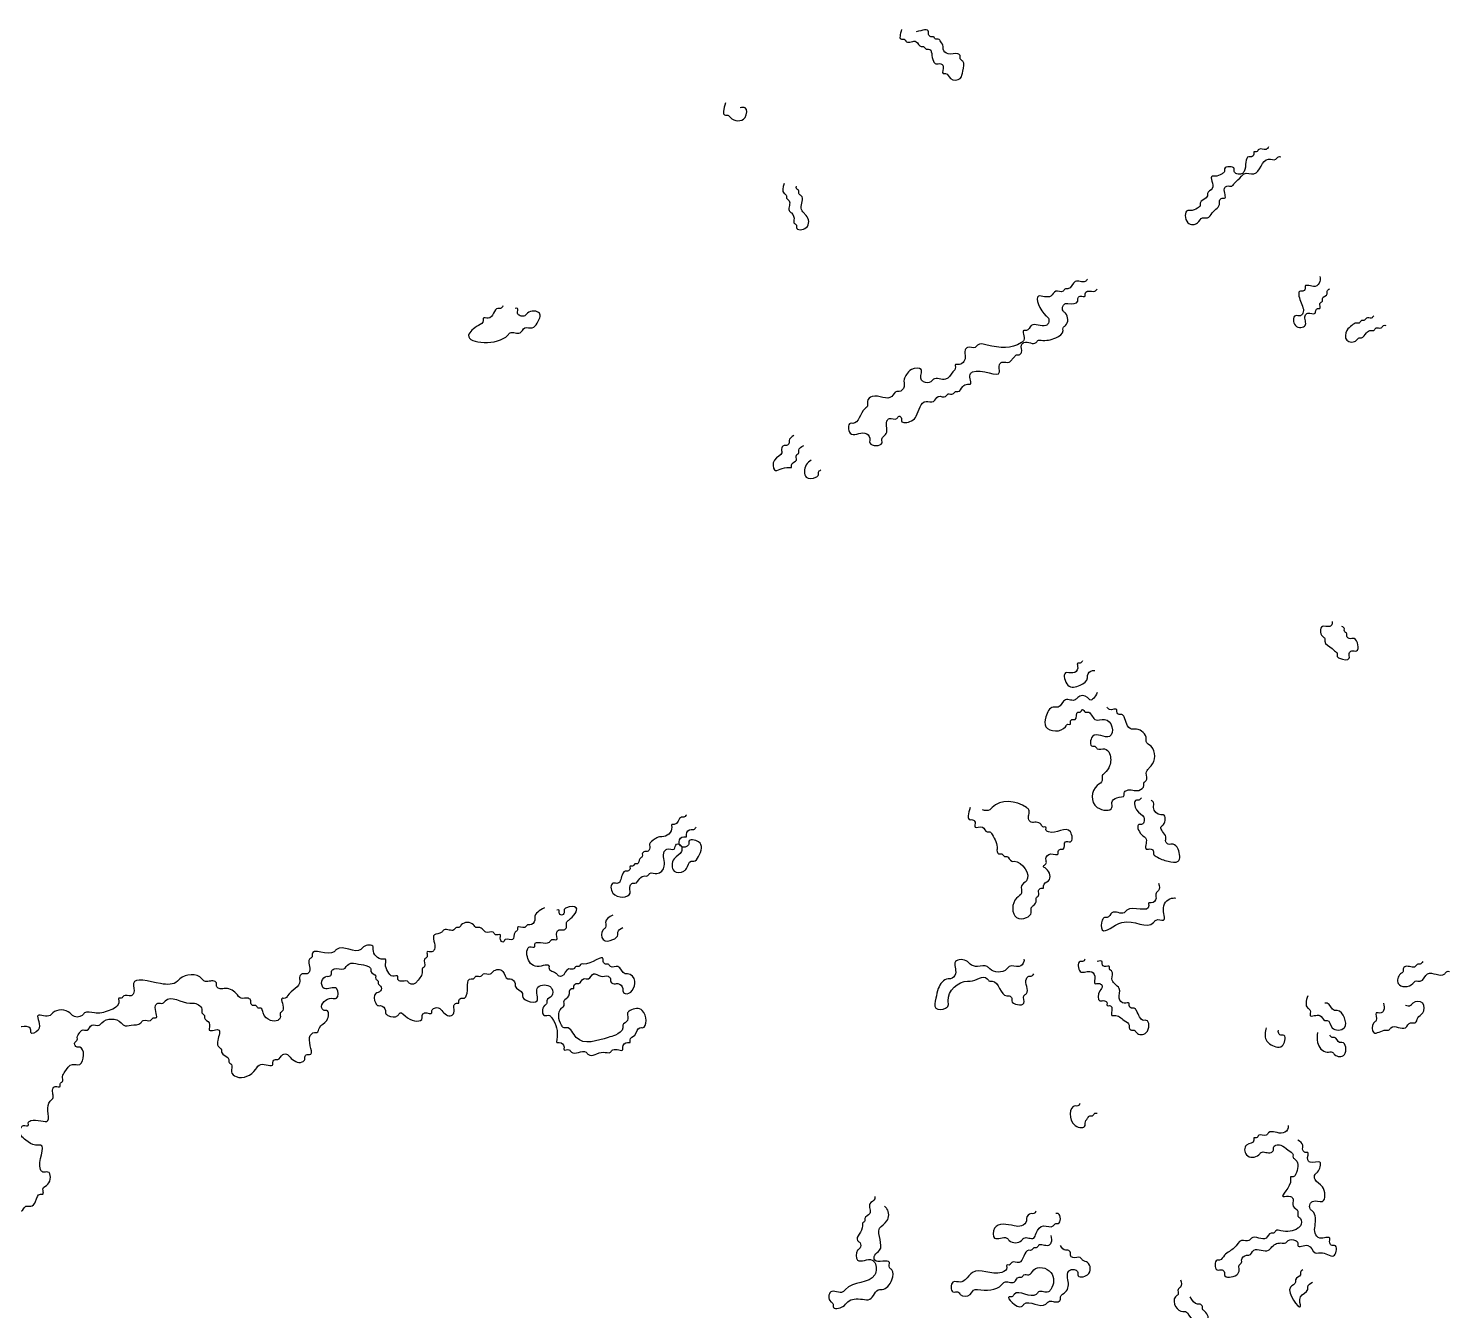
# Model space of a CAD drawing. Header units: metres. Extents: x 0 to 100, y 0 to 141.
# Drawn here: x 85.45 to 99.98, y 67.86 to 80.96 of the extents above; entities that cross this region are included whole.
import ezdxf

# ---------------------------------------------------------------- set-up
doc = ezdxf.new("R2010")
doc.units = ezdxf.units.M

msp = doc.modelspace()

# ---------------------------------------------------------------- linework, layer by layer
for points in [[(94.375, 80.95), (94.375, 80.85), (94.4, 80.85), (94.425, 80.825), (94.525, 80.825), (94.575, 80.775), (94.6, 80.775), (94.625, 80.75), (94.65, 80.75), (94.7, 80.625), (94.725, 80.6), (94.775, 80.6), (94.8, 80.575), (94.8, 80.5), (94.825, 80.5), (94.875, 80.45), (94.975, 80.45), (95, 80.525), (95, 80.625), (94.975, 80.65), (94.975, 80.675), (94.95, 80.7), (94.85, 80.7), (94.8, 80.75), (94.8, 80.775), (94.775, 80.825), (94.75, 80.85), (94.725, 80.85), (94.7, 80.875), (94.675, 80.875), (94.65, 80.9), (94.65, 80.925), (94.525, 80.925)], [(92.575, 80.2), (92.575, 80.075), (92.6, 80.075), (92.625, 80.05), (92.775, 80.05), (92.775, 80.15), (92.725, 80.15)], [(98.125, 79.75), (98.1, 79.725), (98.025, 79.725), (98, 79.7), (97.975, 79.7), (97.975, 79.675), (97.95, 79.65), (97.925, 79.65), (97.875, 79.5), (97.85, 79.475), (97.8, 79.475), (97.775, 79.5), (97.775, 79.525), (97.675, 79.525), (97.675, 79.5), (97.65, 79.475), (97.575, 79.45), (97.55, 79.45), (97.55, 79.325), (97.5, 79.275), (97.5, 79.25), (97.425, 79.175), (97.425, 79.15), (97.4, 79.125), (97.325, 79.1), (97.3, 79.1), (97.3, 78.975), (97.4, 78.975), (97.45, 79.025), (97.5, 79.025), (97.55, 79.075), (97.625, 79.175), (97.625, 79.2), (97.65, 79.225), (97.675, 79.225), (97.675, 79.325), (97.7, 79.35), (97.75, 79.35), (97.775, 79.375), (97.85, 79.45), (97.875, 79.475), (97.975, 79.475), (98.125, 79.625), (98.2, 79.625), (98.225, 79.65), (98.25, 79.65)], [(93.175, 79.375), (93.175, 79.275), (93.2, 79.25), (93.2, 79.225), (93.225, 79.2), (93.225, 79.1), (93.25, 79.075), (93.275, 79), (93.275, 78.975), (93.3, 78.95), (93.3, 78.925), (93.4, 78.925), (93.4, 79.05), (93.375, 79.075), (93.35, 79.125), (93.35, 79.25), (93.325, 79.275), (93.325, 79.3), (93.3, 79.325), (93.3, 79.35)], [(96.275, 78.4), (96.25, 78.375), (96.15, 78.375), (96.075, 78.3), (96.05, 78.3), (96.025, 78.275), (95.95, 78.275), (95.9, 78.225), (95.775, 78.225), (95.85, 78.025), (95.875, 78), (95.875, 77.95), (95.85, 77.925), (95.7, 77.925), (95.65, 77.875), (95.625, 77.875), (95.625, 77.775), (95.6, 77.75), (95.25, 77.725), (95.15, 77.725), (95.125, 77.7), (95.05, 77.7), (95.025, 77.675), (95.025, 77.6), (94.95, 77.525), (94.925, 77.525), (94.925, 77.5), (94.9, 77.45), (94.825, 77.375), (94.7, 77.375), (94.675, 77.35), (94.6, 77.35), (94.575, 77.375), (94.575, 77.475), (94.475, 77.475), (94.425, 77.425), (94.4, 77.375), (94.4, 77.3), (94.35, 77.25), (94.325, 77.25), (94.275, 77.2), (94.075, 77.2), (94.025, 77.15), (94.025, 77.1), (94, 77.075), (93.875, 76.925), (93.85, 76.925), (93.85, 76.825), (94, 76.825), (94.05, 76.775), (94.05, 76.725), (94.175, 76.725), (94.175, 76.775), (94.2, 76.8), (94.225, 76.85), (94.225, 76.95), (94.25, 76.975), (94.325, 76.975), (94.35, 77), (94.375, 76.975), (94.375, 76.95), (94.475, 76.95), (94.525, 77), (94.625, 77.15), (94.7, 77.15), (94.75, 77.2), (94.825, 77.2), (94.85, 77.225), (94.9, 77.225), (94.925, 77.25), (94.95, 77.25), (95, 77.3), (95.05, 77.325), (95.075, 77.325), (95.075, 77.425), (95.1, 77.45), (95.375, 77.45), (95.375, 77.525), (95.4, 77.55), (95.475, 77.55), (95.5, 77.575), (95.525, 77.6), (95.55, 77.625), (95.575, 77.625), (95.6, 77.65), (95.6, 77.725), (95.625, 77.75), (95.75, 77.75), (95.775, 77.775), (95.8, 77.775), (95.95, 77.8), (96.025, 77.875), (96.025, 77.9), (96.05, 77.925), (96.05, 78.05), (96.025, 78.075), (96.025, 78.125), (96.05, 78.15), (96.075, 78.15), (96.175, 78.175), (96.175, 78.2), (96.2, 78.225), (96.25, 78.225), (96.25, 78.25), (96.275, 78.275), (96.35, 78.275), (96.375, 78.3)], [(98.65, 78.425), (98.65, 78.375), (98.6, 78.325), (98.5, 78.325), (98.5, 78.3), (98.475, 78.275), (98.45, 78.275), (98.45, 78.175), (98.475, 78.05), (98.45, 78.025), (98.4, 78.025), (98.4, 77.925), (98.5, 77.925), (98.5, 78.025), (98.525, 78.05), (98.6, 78.05), (98.625, 78.1), (98.65, 78.1), (98.65, 78.15), (98.675, 78.175), (98.675, 78.2), (98.725, 78.25), (98.725, 78.275), (98.75, 78.3)], [(90.3, 78.125), (90.275, 78.1), (90.25, 78.1), (90.15, 78), (90.1, 78), (90.1, 77.975), (90.05, 77.925), (89.95, 77.825), (90.35, 77.825), (90.375, 77.85), (90.475, 77.85), (90.525, 77.9), (90.6, 77.9), (90.65, 77.95), (90.675, 78.05), (90.55, 78.05), (90.525, 78.025), (90.475, 78.025), (90.45, 78.05), (90.45, 78.1), (90.425, 78.1)], [(99.2, 78.025), (99.175, 78), (99.125, 78), (99.1, 77.975), (99.075, 77.975), (99.05, 77.95), (99.025, 77.95), (98.975, 77.925), (98.925, 77.875), (98.925, 77.775), (99.025, 77.775), (99.05, 77.8), (99.075, 77.8), (99.125, 77.85), (99.175, 77.875), (99.2, 77.875), (99.225, 77.9), (99.275, 77.9), (99.3, 77.925), (99.325, 77.925)], [(93.275, 76.8), (93.225, 76.75), (93.225, 76.725), (93.2, 76.7), (93.175, 76.7), (93.15, 76.675), (93.15, 76.625), (93.075, 76.55), (93.075, 76.45), (93.225, 76.475), (93.25, 76.475), (93.25, 76.5), (93.3, 76.55), (93.3, 76.6), (93.325, 76.625), (93.325, 76.65), (93.375, 76.7)], [(93.45, 76.55), (93.4, 76.5), (93.4, 76.375), (93.5, 76.375), (93.525, 76.4), (93.525, 76.425), (93.55, 76.45)], [(98.775, 74.9), (98.775, 74.875), (98.75, 74.85), (98.675, 74.85), (98.675, 74.75), (98.7, 74.725), (98.7, 74.7), (98.775, 74.625), (98.8, 74.6), (98.825, 74.575), (98.825, 74.55), (98.85, 74.525), (98.95, 74.525), (98.95, 74.575), (98.975, 74.6), (99.025, 74.6), (99, 74.725), (98.95, 74.725), (98.925, 74.75), (98.925, 74.775), (98.9, 74.8), (98.9, 74.825), (98.875, 74.85)], [(96.225, 74.5), (96.2, 74.475), (96.175, 74.475), (96.175, 74.425), (96.125, 74.375), (96.05, 74.375), (96.075, 74.25), (96.2, 74.25), (96.275, 74.325), (96.275, 74.35), (96.325, 74.4), (96.35, 74.4)], [(96.375, 74.175), (96.3, 74.1), (96.275, 74.125), (96.175, 74.125), (96.15, 74.1), (96.05, 74.1), (95.975, 74.025), (95.925, 74.025), (95.85, 73.925), (95.85, 73.825), (96.05, 73.825), (96.075, 73.85), (96.1, 73.85), (96.1, 73.875), (96.125, 73.9), (96.15, 73.9), (96.175, 73.975), (96.2, 73.975), (96.225, 74), (96.25, 73.975), (96.275, 73.975), (96.35, 73.9), (96.45, 73.9), (96.525, 73.825), (96.5, 73.725), (96.325, 73.725), (96.325, 73.625), (96.35, 73.625), (96.375, 73.6), (96.45, 73.6), (96.5, 73.55), (96.5, 73.425), (96.45, 73.35), (96.425, 73.325), (96.425, 73.275), (96.375, 73.225), (96.375, 73), (96.525, 73), (96.525, 73.05), (96.575, 73.1), (96.65, 73.125), (96.65, 73.15), (96.675, 73.175), (96.8, 73.175), (96.85, 73.225), (96.85, 73.25), (96.875, 73.275), (96.875, 73.35), (96.9, 73.4), (96.925, 73.425), (96.925, 73.625), (96.875, 73.675), (96.875, 73.7), (96.775, 73.8), (96.725, 73.8), (96.675, 73.85), (96.65, 73.925), (96.625, 73.95), (96.6, 73.95), (96.575, 73.975), (96.575, 74), (96.5, 74), (96.475, 74.025)], [(95.075, 73), (95.075, 72.875), (95.1, 72.875), (95.125, 72.85), (95.125, 72.8), (95.2, 72.8), (95.25, 72.75), (95.275, 72.75), (95.3, 72.725), (95.35, 72.575), (95.35, 72.55), (95.375, 72.525), (95.4, 72.525), (95.425, 72.5), (95.45, 72.5), (95.5, 72.45), (95.525, 72.45), (95.65, 72.25), (95.6, 72.2), (95.6, 72.125), (95.55, 72.075), (95.55, 71.875), (95.65, 71.875), (95.7, 71.925), (95.7, 71.975), (95.725, 72), (95.75, 72.05), (95.75, 72.075), (95.775, 72.1), (95.775, 72.15), (95.8, 72.175), (95.825, 72.175), (95.825, 72.2), (95.875, 72.25), (95.85, 72.375), (95.825, 72.4), (95.85, 72.425), (95.85, 72.475), (95.9, 72.525), (95.975, 72.525), (95.975, 72.55), (96, 72.575), (96.025, 72.575), (96.05, 72.65), (96.1, 72.65), (96.1, 72.75), (95.875, 72.75), (95.85, 72.775), (95.85, 72.8), (95.825, 72.8), (95.8, 72.825), (95.75, 72.85), (95.7, 72.85), (95.675, 72.875), (95.675, 72.975), (95.65, 73), (95.3, 73), (95.275, 72.975), (95.2, 72.975)], [(96.825, 73.1), (96.8, 73.075), (96.775, 73.075), (96.775, 72.975), (96.85, 72.9), (96.85, 72.85), (96.825, 72.825), (96.8, 72.825), (96.825, 72.725), (96.875, 72.675), (96.875, 72.575), (96.925, 72.575), (96.95, 72.55), (96.95, 72.525), (96.975, 72.5), (97.1, 72.45), (97.2, 72.45), (97.2, 72.575), (97.15, 72.625), (97.1, 72.625), (97.075, 72.65), (97.075, 72.7), (97.025, 72.8), (97.05, 72.825), (97.05, 72.925), (97.025, 72.925), (96.95, 73), (96.95, 73.05), (96.925, 73.075)], [(92.175, 72.925), (92.15, 72.9), (92.125, 72.9), (92.05, 72.825), (92.025, 72.825), (92.025, 72.8), (91.925, 72.7), (91.9, 72.7), (91.85, 72.675), (91.8, 72.625), (91.8, 72.575), (91.775, 72.55), (91.75, 72.55), (91.725, 72.525), (91.725, 72.5), (91.7, 72.475), (91.675, 72.425), (91.65, 72.425), (91.625, 72.4), (91.6, 72.4), (91.6, 72.375), (91.575, 72.35), (91.55, 72.35), (91.525, 72.325), (91.475, 72.225), (91.425, 72.225), (91.425, 72.125), (91.6, 72.125), (91.6, 72.2), (91.625, 72.225), (91.65, 72.225), (91.7, 72.275), (91.75, 72.3), (91.775, 72.3), (91.8, 72.325), (91.875, 72.325), (91.95, 72.4), (91.95, 72.55), (91.975, 72.575), (92.05, 72.575), (92.075, 72.625), (92.1, 72.625), (92.125, 72.6), (92.125, 72.55), (92.05, 72.475), (92.05, 72.35), (92.15, 72.35), (92.175, 72.375), (92.225, 72.45), (92.25, 72.45), (92.3, 72.5), (92.3, 72.65), (92.2, 72.65), (92.2, 72.625), (92.175, 72.6), (92.125, 72.6), (92.1, 72.65), (92.15, 72.7), (92.175, 72.7), (92.175, 72.725), (92.225, 72.775), (92.25, 72.775), (92.275, 72.8)], [(97, 72.225), (97, 72.15), (96.975, 72.125), (96.975, 72.075), (96.925, 72.025), (96.9, 72.025), (96.9, 72), (96.675, 71.95), (96.65, 71.925), (96.525, 71.925), (96.475, 71.875), (96.45, 71.875), (96.425, 71.85), (96.425, 71.75), (96.625, 71.825), (96.95, 71.825), (96.975, 71.85), (97.05, 71.85), (97.05, 71.975), (97.15, 72.075), (97.175, 72.075)], [(90.725, 71.975), (90.625, 71.875), (90.625, 71.85), (90.575, 71.8), (90.55, 71.8), (90.525, 71.775), (90.45, 71.775), (90.45, 71.75), (90.425, 71.725), (90.4, 71.65), (90.325, 71.65), (90.3, 71.625), (90.275, 71.65), (90.275, 71.7), (90.225, 71.7), (90.2, 71.725), (90.125, 71.725), (90.1, 71.75), (90.05, 71.775), (90.025, 71.775), (90, 71.8), (89.875, 71.8), (89.85, 71.775), (89.825, 71.775), (89.8, 71.75), (89.7, 71.75), (89.675, 71.725), (89.6, 71.7), (89.6, 71.55), (89.575, 71.525), (89.525, 71.525), (89.525, 71.475), (89.5, 71.45), (89.5, 71.375), (89.475, 71.35), (89.475, 71.325), (89.425, 71.225), (89.4, 71.2), (89.35, 71.2), (89.325, 71.225), (89.25, 71.225), (89.225, 71.25), (89.225, 71.275), (89.175, 71.275), (89.125, 71.325), (89.1, 71.4), (89.1, 71.45), (89.075, 71.45), (88.975, 71.55), (88.975, 71.575), (88.875, 71.575), (88.85, 71.55), (88.6, 71.55), (88.575, 71.525), (88.35, 71.5), (88.35, 71.475), (88.325, 71.45), (88.325, 71.325), (88.3, 71.3), (88.25, 71.3), (88.225, 71.275), (88.225, 71.225), (88.1, 71.075), (88.075, 71.05), (88.05, 71.05), (88.05, 70.925), (88.025, 70.9), (88.025, 70.85), (88, 70.825), (87.925, 70.825), (87.85, 70.9), (87.825, 70.95), (87.8, 70.95), (87.775, 70.975), (87.75, 70.975), (87.725, 71), (87.725, 71.025), (87.7, 71.05), (87.625, 71.05), (87.575, 71.1), (87.45, 71.15), (87.4, 71.15), (87.375, 71.175), (87.375, 71.2), (87.35, 71.225), (87.25, 71.225), (87.225, 71.25), (87, 71.25), (86.975, 71.225), (86.8, 71.2), (86.525, 71.2), (86.525, 71.1), (86.5, 71.075), (86.425, 71.075), (86.4, 71.05), (86.375, 71.05), (86.375, 71.025), (86.275, 70.925), (86.125, 70.9), (86.025, 70.9), (86, 70.875), (85.9, 70.875), (85.875, 70.9), (85.7, 70.9), (85.675, 70.875), (85.55, 70.875), (85.55, 70.725), (85.475, 70.7), (85.475, 70.725), (85.3, 70.725), (85.275, 70.7), (85.275, 70.375), (85.25, 70.35), (85.25, 70.225), (85.3, 70.225), (85.325, 70.2), (85.3, 70.1), (85.3, 70.075), (85.275, 70.05), (85.275, 70.025), (85.225, 69.975), (85.225, 69.95), (85.2, 69.925), (85.175, 69.95), (85.075, 69.75), (85.025, 69.7), (84.975, 69.7), (84.95, 69.675), (84.9, 69.675), (84.875, 69.65), (84.8, 69.65), (84.775, 69.675), (84.775, 69.7), (84.725, 69.775), (84.7, 69.8), (84.7, 69.9), (84.675, 69.925), (84.575, 69.925), (84.575, 69.9), (84.55, 69.875), (84.55, 69.725), (84.675, 69.6), (84.65, 69.35), (84.65, 69.175), (84.675, 69.15), (84.675, 69.125), (84.7, 69.1), (84.7, 69.075), (84.725, 69.05), (84.725, 69.025), (84.775, 68.975), (84.875, 68.85), (84.925, 68.85), (84.95, 68.825), (85.3, 68.825), (85.35, 68.875), (85.375, 68.875), (85.425, 68.925), (85.475, 68.925), (85.525, 68.975), (85.575, 69.05), (85.6, 69.05), (85.6, 69.1), (85.65, 69.15), (85.65, 69.275), (85.6, 69.275), (85.575, 69.3), (85.575, 69.55), (85.525, 69.55), (85.425, 69.6), (85.375, 69.65), (85.375, 69.725), (85.4, 69.75), (85.45, 69.75), (85.45, 69.775), (85.475, 69.8), (85.65, 69.8), (85.65, 69.9), (85.675, 70), (85.7, 70.025), (85.7, 70.125), (85.725, 70.15), (85.775, 70.15), (85.775, 70.175), (85.8, 70.2), (85.8, 70.25), (85.825, 70.3), (85.9, 70.375), (85.975, 70.375), (85.975, 70.55), (85.95, 70.55), (85.925, 70.575), (85.925, 70.6), (85.95, 70.625), (85.95, 70.65), (85.975, 70.7), (86, 70.725), (86.05, 70.725), (86.1, 70.775), (86.175, 70.775), (86.2, 70.8), (86.4, 70.8), (86.425, 70.775), (86.5, 70.775), (86.6, 70.8), (86.625, 70.825), (86.7, 70.825), (86.725, 70.85), (86.75, 70.85), (86.75, 70.975), (86.775, 71), (86.825, 71), (86.85, 71.025), (87.1, 71), (87.15, 71), (87.225, 70.925), (87.225, 70.9), (87.25, 70.875), (87.25, 70.85), (87.3, 70.8), (87.3, 70.725), (87.4, 70.725), (87.4, 70.675), (87.4, 70.55), (87.425, 70.525), (87.425, 70.5), (87.5, 70.425), (87.5, 70.4), (87.525, 70.375), (87.525, 70.3), (87.575, 70.25), (87.775, 70.325), (87.825, 70.375), (87.95, 70.375), (87.95, 70.4), (87.975, 70.425), (88, 70.425), (88.05, 70.475), (88.1, 70.475), (88.125, 70.45), (88.25, 70.4), (88.275, 70.425), (88.275, 70.45), (88.3, 70.475), (88.325, 70.475), (88.325, 70.65), (88.375, 70.7), (88.4, 70.7), (88.425, 70.75), (88.5, 70.825), (88.5, 70.925), (88.475, 70.925), (88.45, 70.95), (88.55, 71.05), (88.6, 71.05), (88.6, 71.15), (88.475, 71.15), (88.45, 71.225), (88.5, 71.275), (88.525, 71.275), (88.55, 71.3), (88.55, 71.325), (88.575, 71.35), (88.675, 71.35), (88.725, 71.4), (88.825, 71.4), (88.925, 71.375), (88.95, 71.35), (88.95, 71.325), (89, 71.275), (89, 71.25), (89.025, 71.225), (89.025, 71.2), (89.05, 71.175), (89.05, 71.125), (89, 71.1), (89, 71), (89.025, 70.975), (89.05, 70.975), (89.1, 70.925), (89.1, 70.9), (89.125, 70.875), (89.225, 70.875), (89.25, 70.9), (89.325, 70.85), (89.475, 70.85), (89.475, 70.875), (89.5, 70.9), (89.575, 70.9), (89.575, 70.925), (89.6, 70.95), (89.65, 70.95), (89.675, 70.925), (89.775, 70.875), (89.8, 70.9), (89.8, 70.975), (89.825, 71), (89.85, 71), (89.85, 71.025), (89.875, 71.05), (89.9, 71.05), (89.925, 71.075), (89.975, 71.25), (90, 71.25), (90.025, 71.275), (90.075, 71.275), (90.1, 71.3), (90.175, 71.3), (90.2, 71.325), (90.3, 71.325), (90.35, 71.25), (90.375, 71.25), (90.425, 71.2), (90.425, 71.175), (90.5, 71.1), (90.5, 71.075), (90.55, 71.025), (90.65, 71.025), (90.65, 71.15), (90.775, 71.175), (90.8, 71.15), (90.8, 71.075), (90.75, 71.025), (90.75, 71), (90.725, 70.975), (90.725, 70.875), (90.775, 70.875), (90.8, 70.85), (90.85, 70.625), (90.85, 70.6), (90.875, 70.6), (90.925, 70.55), (90.925, 70.525), (90.975, 70.525), (91, 70.5), (91.15, 70.5), (91.175, 70.475), (91.325, 70.5), (91.4, 70.5), (91.425, 70.525), (91.525, 70.525), (91.525, 70.55), (91.575, 70.6), (91.6, 70.6), (91.6, 70.625), (91.65, 70.675), (91.7, 70.75), (91.725, 70.75), (91.725, 70.925), (91.6, 70.925), (91.575, 70.9), (91.575, 70.825), (91.525, 70.775), (91.525, 70.75), (91.45, 70.675), (91.375, 70.65), (91.05, 70.65), (90.95, 70.75), (90.925, 70.75), (90.9, 70.775), (90.9, 70.95), (90.925, 70.975), (90.925, 71.025), (90.975, 71.075), (91, 71.15), (91.025, 71.15), (91.025, 71.175), (91.05, 71.2), (91.075, 71.2), (91.125, 71.25), (91.175, 71.25), (91.225, 71.3), (91.3, 71.275), (91.375, 71.275), (91.4, 71.25), (91.4, 71.225), (91.425, 71.2), (91.475, 71.2), (91.525, 71.15), (91.525, 71.125), (91.55, 71.1), (91.65, 71.225), (91.575, 71.3), (91.55, 71.3), (91.475, 71.375), (91.4, 71.375), (91.375, 71.4), (91.35, 71.4), (91.325, 71.425), (91.325, 71.45), (91.125, 71.4), (91.1, 71.4), (91.075, 71.375), (91.05, 71.375), (91.025, 71.35), (90.975, 71.35), (90.9, 71.275), (90.875, 71.275), (90.85, 71.3), (90.8, 71.325), (90.775, 71.35), (90.775, 71.375), (90.65, 71.375), (90.55, 71.475), (90.55, 71.55), (90.575, 71.575), (90.625, 71.575), (90.625, 71.6), (90.775, 71.625), (90.8, 71.65), (90.85, 71.65), (90.85, 71.725), (90.875, 71.75), (90.925, 71.75), (90.95, 71.775), (90.95, 71.825), (90.975, 71.85), (91.05, 71.975), (90.95, 71.975), (90.925, 71.95), (90.925, 71.925), (90.9, 71.9), (90.875, 71.925), (90.875, 71.95), (90.85, 71.95)], [(91.425, 71.9), (91.35, 71.825), (91.35, 71.775), (91.325, 71.75), (91.325, 71.65), (91.425, 71.65), (91.475, 71.7), (91.475, 71.725), (91.525, 71.775)], [(95.625, 71.45), (95.625, 71.425), (95.575, 71.375), (95.475, 71.375), (95.45, 71.35), (95.275, 71.35), (95.25, 71.375), (95.15, 71.375), (95.075, 71.4), (95.05, 71.425), (94.925, 71.425), (94.925, 71.3), (94.875, 71.25), (94.85, 71.25), (94.75, 71.15), (94.725, 71.05), (94.725, 70.95), (94.825, 70.95), (94.85, 70.975), (94.85, 71.025), (95.05, 71.225), (95.075, 71.225), (95.25, 71.25), (95.275, 71.225), (95.3, 71.225), (95.45, 71.075), (95.475, 71.075), (95.5, 71.05), (95.5, 71.025), (95.625, 71), (95.625, 71.075), (95.65, 71.1), (95.65, 71.25), (95.675, 71.275), (95.7, 71.275), (95.725, 71.3)], [(96.25, 71.45), (96.225, 71.425), (96.2, 71.425), (96.2, 71.325), (96.3, 71.325), (96.35, 71.275), (96.35, 71.2), (96.4, 71.2), (96.425, 71.175), (96.4, 71.125), (96.4, 71.025), (96.45, 71.025), (96.475, 71), (96.475, 70.975), (96.5, 70.975), (96.525, 70.95), (96.525, 70.875), (96.55, 70.875), (96.65, 70.825), (96.7, 70.775), (96.7, 70.75), (96.725, 70.725), (96.75, 70.725), (96.775, 70.7), (96.875, 70.7), (96.875, 70.825), (96.85, 70.825), (96.775, 70.925), (96.75, 70.95), (96.725, 70.95), (96.7, 70.975), (96.7, 71), (96.65, 71), (96.6, 71.05), (96.6, 71.15), (96.55, 71.2), (96.525, 71.25), (96.525, 71.325), (96.5, 71.35), (96.5, 71.375), (96.45, 71.375), (96.425, 71.4), (96.425, 71.425), (96.375, 71.425)], [(99.7, 71.425), (99.675, 71.4), (99.65, 71.4), (99.625, 71.375), (99.525, 71.375), (99.5, 71.35), (99.5, 71.325), (99.475, 71.3), (99.45, 71.2), (99.6, 71.2), (99.625, 71.225), (99.675, 71.225), (99.75, 71.3), (99.925, 71.3), (99.95, 71.325), (99.975, 71.325)], [(98.525, 71.075), (98.525, 70.95), (98.55, 70.925), (98.55, 70.875), (98.65, 70.875), (98.7, 70.825), (98.725, 70.825), (98.775, 70.75), (98.9, 70.75), (98.9, 70.85), (98.825, 70.925), (98.8, 70.925), (98.725, 71), (98.7, 71)], [(99.3, 71), (99.3, 70.925), (99.275, 70.9), (99.225, 70.9), (99.225, 70.825), (99.2, 70.8), (99.2, 70.7), (99.325, 70.725), (99.35, 70.725), (99.375, 70.75), (99.525, 70.75), (99.575, 70.8), (99.625, 70.8), (99.65, 70.85), (99.7, 70.9), (99.7, 71), (99.6, 71), (99.575, 70.975), (99.525, 70.975)], [(98.1, 70.75), (98.1, 70.625), (98.15, 70.575), (98.275, 70.575), (98.275, 70.675), (98.25, 70.675), (98.225, 70.7), (98.225, 70.725)], [(98.625, 70.7), (98.625, 70.6), (98.725, 70.5), (98.775, 70.5), (98.8, 70.475), (98.9, 70.475), (98.875, 70.6), (98.85, 70.6), (98.8, 70.65), (98.775, 70.65), (98.75, 70.675)], [(96.2, 69.975), (96.175, 69.95), (96.15, 69.95), (96.15, 69.75), (96.25, 69.75), (96.25, 69.775), (96.275, 69.825), (96.3, 69.85), (96.325, 69.85), (96.35, 69.875), (96.375, 69.875)], [(98.325, 69.75), (98.325, 69.725), (98.275, 69.675), (98.125, 69.675), (98.1, 69.65), (98.025, 69.65), (98, 69.625), (97.975, 69.625), (97.975, 69.6), (97.9, 69.55), (97.9, 69.45), (98.025, 69.45), (98.05, 69.475), (98.15, 69.475), (98.175, 69.5), (98.175, 69.525), (98.2, 69.55), (98.25, 69.55), (98.325, 69.5), (98.375, 69.45), (98.375, 69.425), (98.4, 69.4), (98.4, 69.25), (98.375, 69.225), (98.35, 69.225), (98.35, 69.2), (98.275, 69.025), (98.35, 69.025), (98.375, 69), (98.375, 68.925), (98.425, 68.875), (98.425, 68.825), (98.45, 68.8), (98.45, 68.725), (98.425, 68.7), (98.25, 68.675), (98.2, 68.675), (98.175, 68.65), (98.15, 68.65), (98.1, 68.6), (97.95, 68.6), (97.925, 68.575), (97.85, 68.575), (97.775, 68.5), (97.675, 68.425), (97.625, 68.375), (97.6, 68.375), (97.6, 68.275), (97.65, 68.275), (97.675, 68.25), (97.675, 68.225), (97.8, 68.225), (97.825, 68.275), (97.825, 68.325), (97.85, 68.35), (97.85, 68.375), (97.9, 68.425), (97.925, 68.425), (97.975, 68.475), (98.125, 68.475), (98.15, 68.5), (98.25, 68.55), (98.3, 68.55), (98.325, 68.575), (98.4, 68.575), (98.425, 68.55), (98.425, 68.525), (98.525, 68.525), (98.6, 68.45), (98.675, 68.45), (98.8, 68.425), (98.8, 68.525), (98.775, 68.525), (98.75, 68.55), (98.75, 68.6), (98.65, 68.6), (98.6, 68.65), (98.6, 68.725), (98.575, 68.875), (98.55, 68.9), (98.55, 68.95), (98.575, 68.975), (98.675, 68.975), (98.675, 69.125), (98.6, 69.2), (98.6, 69.25), (98.625, 69.275), (98.65, 69.375), (98.55, 69.375), (98.525, 69.4), (98.525, 69.475), (98.5, 69.475), (98.475, 69.5), (98.475, 69.55), (98.425, 69.6)], [(94.1, 69.025), (94.1, 69), (94.05, 68.95), (94.05, 68.85), (94, 68.8), (94, 68.775), (93.975, 68.75), (93.975, 68.725), (93.925, 68.575), (93.95, 68.55), (93.95, 68.5), (93.925, 68.475), (93.925, 68.375), (94.075, 68.375), (94.1, 68.35), (94.1, 68.225), (93.8, 68.075), (93.775, 68.05), (93.65, 68.05), (93.65, 67.95), (93.675, 67.925), (93.675, 67.9), (93.775, 67.9), (93.825, 67.95), (93.975, 67.975), (94.05, 67.975), (94.15, 68.075), (94.175, 68.075), (94.275, 68.175), (94.275, 68.275), (94.25, 68.3), (94.25, 68.35), (94.1, 68.375), (94.1, 68.425), (94.15, 68.475), (94.15, 68.7), (94.225, 68.775), (94.225, 68.9), (94.2, 68.925)], [(95.75, 68.875), (95.725, 68.85), (95.7, 68.85), (95.65, 68.8), (95.65, 68.775), (95.6, 68.725), (95.525, 68.725), (95.325, 68.7), (95.325, 68.6), (95.45, 68.6), (95.475, 68.575), (95.6, 68.575), (95.625, 68.6), (95.725, 68.6), (95.75, 68.65), (95.825, 68.725), (95.925, 68.725), (95.95, 68.75), (95.975, 68.75), (95.975, 68.85), (95.95, 68.85)], [(95.9, 68.625), (95.9, 68.55), (95.875, 68.525), (95.775, 68.525), (95.75, 68.5), (95.725, 68.5), (95.7, 68.475), (95.675, 68.475), (95.575, 68.35), (95.5, 68.35), (95.475, 68.325), (95.45, 68.325), (95.45, 68.3), (95.4, 68.25), (95.1, 68.25), (95.025, 68.175), (94.975, 68.15), (94.9, 68.15), (94.9, 68.05), (94.95, 68.05), (94.975, 68.025), (95.075, 68.025), (95.125, 68.075), (95.15, 68.075), (95.4, 68.125), (95.425, 68.15), (95.525, 68.15), (95.575, 68.2), (95.6, 68.2), (95.625, 68.225), (95.675, 68.225), (95.725, 68.275), (95.9, 68.25), (95.9, 68.075), (95.875, 68.05), (95.775, 68.05), (95.75, 68.025), (95.525, 68.025), (95.5, 68), (95.475, 68), (95.6, 67.9), (95.625, 67.925), (95.85, 67.925), (95.875, 67.95), (95.975, 67.95), (96, 67.975), (96, 68), (96.05, 68.05), (96.075, 68.175), (96.075, 68.25), (96.1, 68.275), (96.15, 68.275), (96.175, 68.25), (96.175, 68.225), (96.275, 68.225), (96.275, 68.35), (96.225, 68.375), (96.2, 68.4), (96.125, 68.4), (96.1, 68.425), (96.1, 68.45), (96.075, 68.475), (96.05, 68.475), (96, 68.525)], [(98.475, 68.275), (98.45, 68.25), (98.45, 68.225), (98.4, 68.175), (98.4, 68.15), (98.35, 68.1), (98.45, 67.9), (98.45, 68), (98.525, 68.075), (98.525, 68.1), (98.575, 68.15)], [(97.225, 68.175), (97.225, 68.1), (97.2, 68.075), (97.2, 68.025), (97.175, 68), (97.175, 67.9), (97.25, 67.85), (97.275, 67.85), (97.35, 67.775), (97.375, 67.775), (97.4, 67.75), (97.5, 67.75), (97.475, 67.85), (97.45, 67.875), (97.45, 67.9), (97.425, 67.925), (97.4, 67.925), (97.325, 68)]]:
    msp.add_spline(points, degree=3)

doc.saveas('drawing.dxf')
